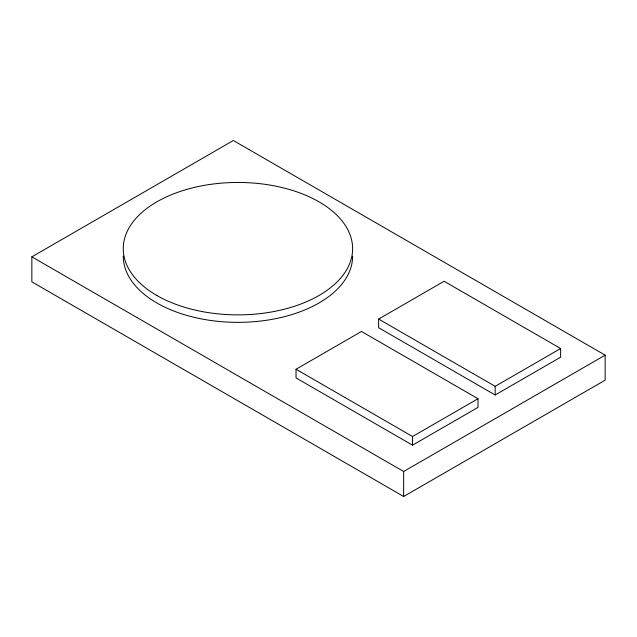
<?xml version="1.0" encoding="UTF-8"?>
<svg xmlns="http://www.w3.org/2000/svg" width="637" height="637" viewBox="0 0 637 637"><rect width="100%" height="100%" fill="white"/><g stroke="black" fill="none" stroke-linecap="round" stroke-linejoin="round"><path stroke-width="0.96" d="M31.85 256.838L233.349 140.506L605.15 355.159L605.15 380.162L403.651 496.494L31.85 281.841L31.85 256.838L403.651 471.499L605.15 355.159M378.641 319.057L444.1 281.259L560.624 348.535L560.624 357.19L495.156 394.988L378.641 327.713L378.641 319.057L495.156 386.325L560.624 348.535M296.03 369.245L361.49 331.455L478.005 398.722L478.005 407.385L412.545 445.183L296.03 377.908L296.03 369.245L412.545 436.52L478.005 398.722M495.156 386.325L495.156 394.988M412.545 436.52L412.545 445.183M403.651 471.499L403.651 496.494M352.619 256.146A114.684 66.208 0 0 1 237.935 322.354A114.684 66.208 0 0 1 123.252 256.146M156.845 295.48A114.684 66.208 0 0 0 348.71 265.796A114.684 66.208 0 0 0 208.251 184.706A114.684 66.208 0 0 0 156.845 295.48"/></g></svg>
